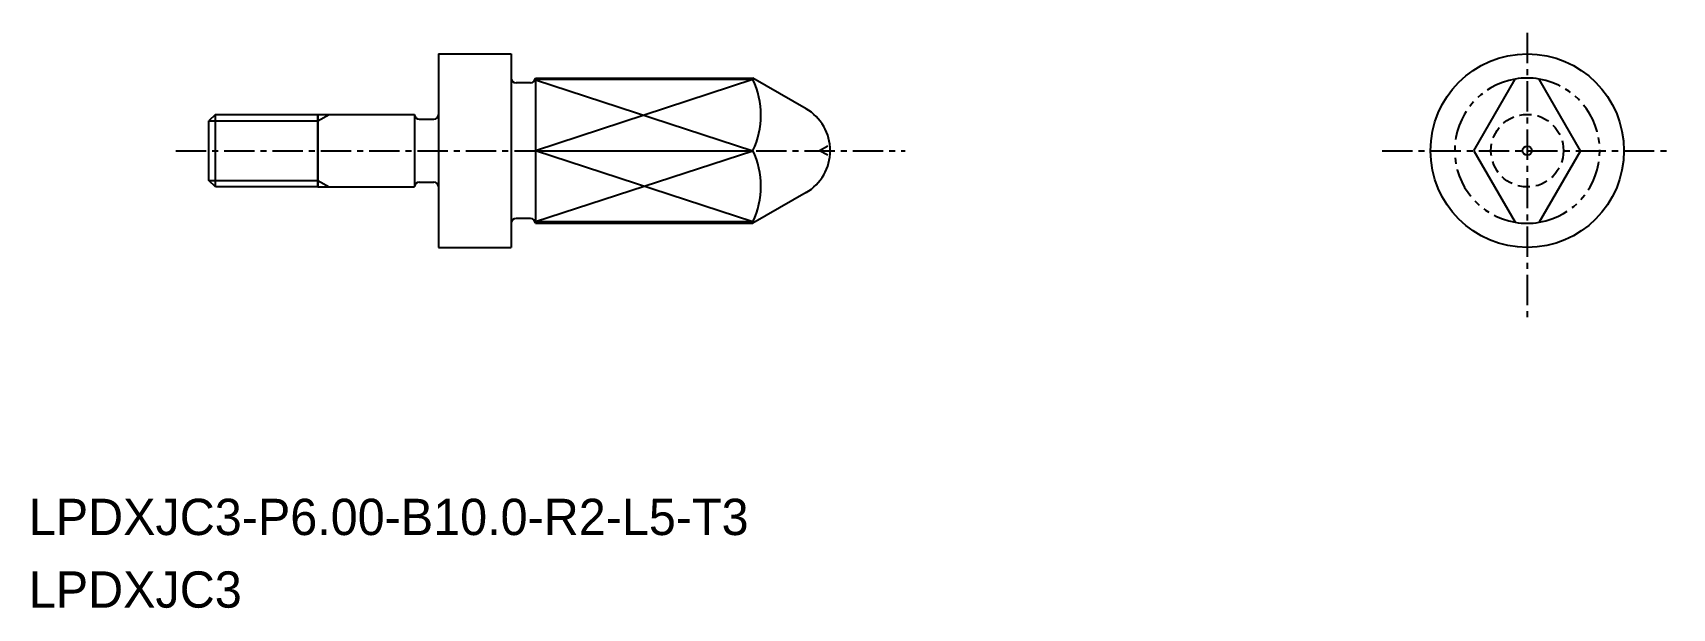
# Model space of a CAD drawing. Extents: x -1560.4 to -1492.6, y -497.6 to -473.8.
import ezdxf

# ---------------------------------------------------------------- set-up
doc = ezdxf.new("R2010")
doc.units = 0
for name, pattern in [('CENTER', [2, 1.25, -0.25, 0.25, -0.25]), ('DASHED', [0.75, 0.5, -0.25]), ('PHANTOM', [2.5, 1.25, -0.25, 0.25, -0.25, 0.25, -0.25])]:
    doc.linetypes.add(name, pattern=pattern)
doc.layers.get('0').update_dxf_attribs({"linetype": 'CONTINUOUS'})
doc.layers.add('CENTER', color=1, linetype='CENTER')

msp = doc.modelspace()

# ---------------------------------------------------------------- linework, layer by layer
at = {"color": 7, "linetype": 'CONTINUOUS'}
for p, q in [((-1543.597, -474.698), (-1543.597, -482.698)), ((-1543.597, -474.698), (-1540.597, -474.698)), ((-1539.797, -475.898), (-1540.397, -475.898)), ((-1539.597, -475.698), (-1530.597, -475.698)), ((-1539.597, -475.698), (-1539.597, -481.698)), ((-1500.786, -478.698), (-1499.078, -475.74)), ((-1496.37, -478.698), (-1498.078, -475.74)), ((-1552.827, -477.198), (-1553.097, -477.468)), ((-1552.827, -480.198), (-1552.827, -477.198)), ((-1552.827, -477.198), (-1548.597, -477.198)), ((-1548.597, -477.198), (-1548.597, -480.198)), ((-1548.597, -480.198), (-1548.597, -477.198)), ((-1548.597, -477.198), (-1544.597, -477.198)), ((-1544.597, -477.198), (-1544.597, -480.198)), ((-1553.097, -479.927), (-1553.097, -477.468)), ((-1544.397, -477.398), (-1543.797, -477.398)), ((-1539.597, -478.698), (-1530.597, -478.698)), ((-1500.786, -478.698), (-1499.078, -481.656)), ((-1496.37, -478.698), (-1498.078, -481.656)), ((-1552.827, -480.198), (-1553.097, -479.927)), ((-1544.397, -479.998), (-1543.797, -479.998)), ((-1548.597, -480.198), (-1552.827, -480.198)), ((-1548.597, -480.198), (-1544.597, -480.198)), ((-1539.797, -481.498), (-1540.397, -481.498)), ((-1539.597, -481.698), (-1530.597, -481.698)), ((-1543.597, -482.698), (-1540.597, -482.698))]:
    msp.add_line(p, q, dxfattribs=at)
at = {"linetype": 'CONTINUOUS'}
for p, q in [((-1540.597, -474.698), (-1540.597, -482.698)), ((-1530.597, -475.761), (-1539.597, -475.761)), ((-1528.401, -476.965), (-1530.597, -475.698)), ((-1530.597, -475.698), (-1530.597, -475.761)), ((-1528.401, -480.43), (-1530.597, -481.698)), ((-1530.597, -481.634), (-1539.597, -481.634)), ((-1530.597, -481.698), (-1530.597, -481.634))]:
    msp.add_line(p, q, dxfattribs=at)
at = {"color": 3, "linetype": 'CONTINUOUS'}
for p, q in [((-1530.597, -475.761), (-1539.597, -478.698)), ((-1539.597, -475.772), (-1530.597, -478.698)), ((-1548.597, -477.468), (-1548.129, -477.198)), ((-1553.097, -477.468), (-1548.597, -477.468)), ((-1530.597, -481.634), (-1539.597, -478.698)), ((-1539.597, -481.623), (-1530.597, -478.698)), ((-1553.097, -479.927), (-1548.597, -479.927)), ((-1548.597, -479.927), (-1548.129, -480.198))]:
    msp.add_line(p, q, dxfattribs=at)
at = {"color": 3}
for p in [(-1527.505, -478.506), (-1527.505, -478.89)]:
    msp.add_line(p, (-1527.844, -478.698), dxfattribs=at)
at = {"linetype": 'CONTINUOUS'}
msp.add_circle((-1498.578, -478.698), 4, dxfattribs=at)
at = {"color": 3, "linetype": 'DASHED'}
msp.add_circle((-1498.578, -478.698), 1.5, dxfattribs=at)
msp.add_circle((-1498.578, -478.698), 0.192)
at = {"color": 7, "linetype": 'CONTINUOUS'}
for centre, start, end in [((-1540.397, -475.698), 180, 270), ((-1539.797, -475.698), 270, 0), ((-1544.397, -477.198), 180, 270), ((-1543.797, -477.198), 270, 0), ((-1544.397, -480.198), 90, 180), ((-1543.797, -480.198), 0, 90), ((-1540.397, -481.698), 90, 180), ((-1539.797, -481.698), 0, 90)]:
    msp.add_arc(centre, 0.2, start, end, dxfattribs=at)
at = {"linetype": 'CONTINUOUS'}
for centre, radius, start, end in [((-1533.728, -477.229), 3.458, 334.87376, 25.12633), ((-1529.401, -478.698), 2, 300, 60), ((-1533.728, -480.166), 3.458, 334.87376, 25.12633)]:
    msp.add_arc(centre, radius, start, end, dxfattribs=at)
at = {"color": 3, "linetype": 'PHANTOM'}
for start, end in [(99.59407, 260.40593), (279.59407, 80.40593)]:
    msp.add_arc((-1498.578, -478.698), 3, start, end, dxfattribs=at)
for start, end in [(80.40593, 99.59407), (260.40593, 279.59407)]:
    msp.add_arc((-1498.578, -478.698), 3, start, end)
at = {"layer": 'CENTER', "color": 1, "linetype": 'CENTER'}
for p, q in [((-1498.578, -473.829), (-1498.578, -485.819)), ((-1554.466, -478.698), (-1524.307, -478.698)), ((-1504.573, -478.698), (-1492.583, -478.698))]:
    msp.add_line(p, q, dxfattribs=at)

# ---------------------------------------------------------------- texts
for s, p in [('LPDXJC3-P6.00-B10.0-R2-L5-T3', (-1560.545, -494.58)), ('LPDXJC3', (-1560.545, -497.58))]:
    msp.add_text(s, height=1.5).set_placement(p)

doc.saveas('drawing.dxf')
